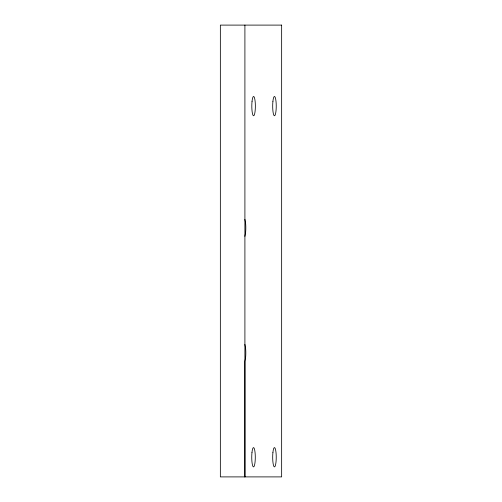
<?xml version="1.0" encoding="UTF-8"?>
<svg xmlns="http://www.w3.org/2000/svg" width="502" height="502" viewBox="0 0 502 502"><rect width="100%" height="100%" fill="white"/><g stroke="black" fill="none" stroke-linecap="round" stroke-linejoin="round"><path stroke-width="0.75" d="M244.907 236.36L245.578 232.765A9.682 1.782 -90 0 0 245.578 222.938L244.907 219.349M244.907 344.397L245.578 347.993A9.682 1.782 -90 0 1 245.578 357.813L244.907 361.409L244.907 476.9L244.907 25.1M281.647 25.1L220.353 25.1L220.353 476.9L281.647 476.9L281.647 25.1M252.048 101.304A9.657 1.776 90 0 0 253.585 115.786A9.657 1.776 90 0 0 255.123 101.304A9.657 1.776 90 0 0 252.048 101.304M272.925 101.304A9.657 1.776 90 0 0 274.462 115.786A9.657 1.776 90 0 0 276 101.304A9.657 1.776 90 0 0 272.925 101.304M251.979 452.427A9.657 1.776 90 0 0 253.516 466.91A9.657 1.776 90 0 0 255.054 452.427A9.657 1.776 90 0 0 251.979 452.427M272.925 452.427A9.657 1.776 90 0 0 274.462 466.91A9.657 1.776 90 0 0 276 452.427A9.657 1.776 90 0 0 272.925 452.427"/></g></svg>
